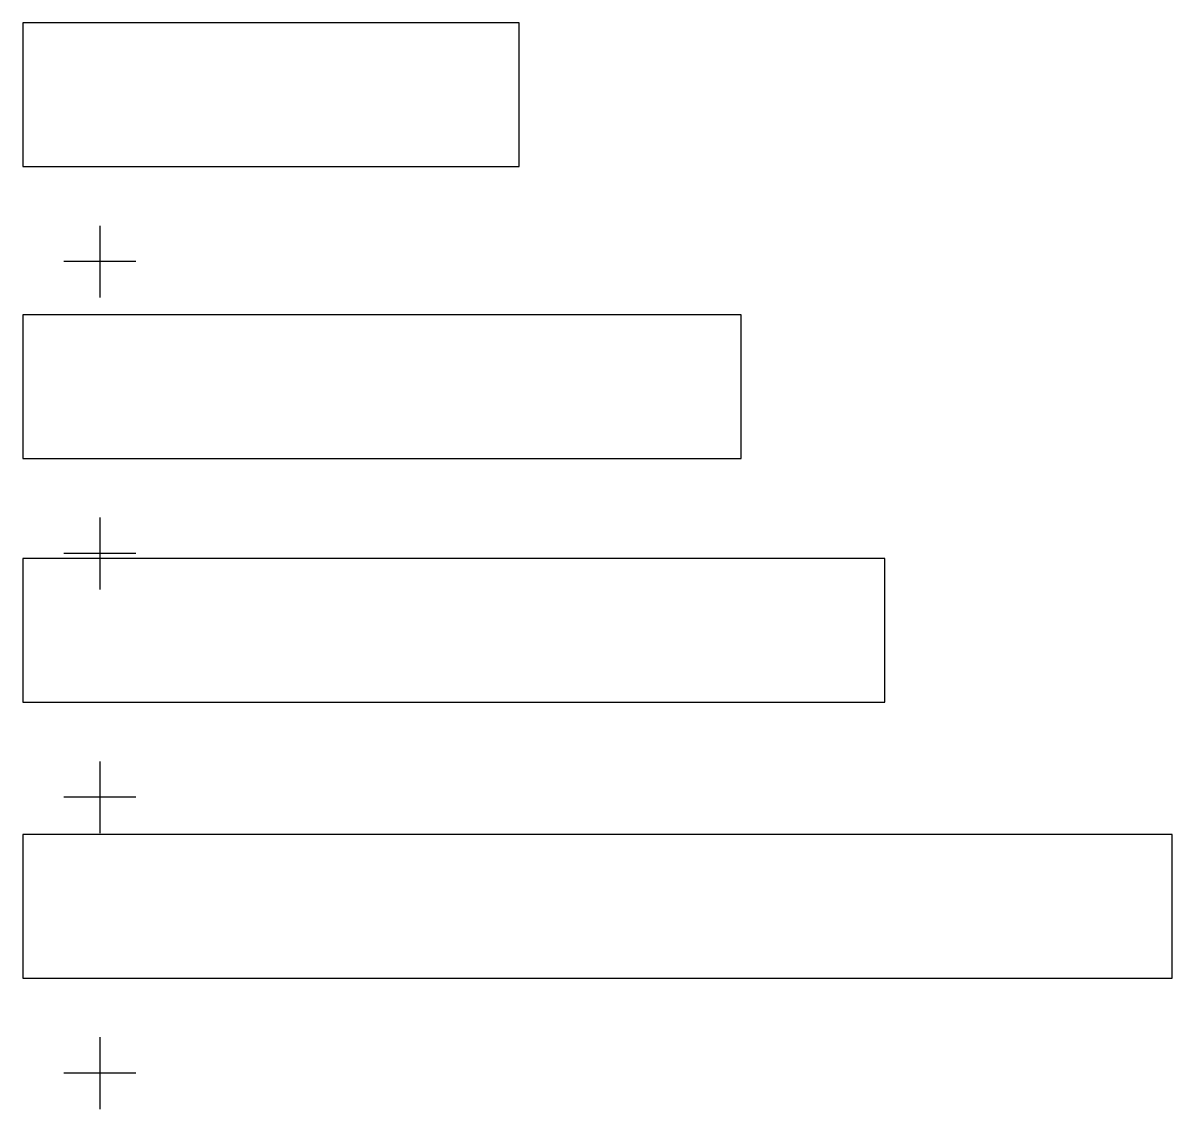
# Model space of a CAD drawing. Header units: inches. Extents: x 0 to 8, y -0.91 to 6.65.
import ezdxf

# ---------------------------------------------------------------- set-up
doc = ezdxf.new("R2010")
doc.units = ezdxf.units.IN
doc.header["$MEASUREMENT"] = 0

# ---------------------------------------------------------------- blocks, each defined once
blk = doc.blocks.new('*U26')
for p, q in [((0.5354, -0.4117), (0.5354, -0.9117)), ((0.7854, -0.6617), (0.2854, -0.6617))]:
    blk.add_line(p, q)
blk.add_lwpolyline([(0, 0), (8, 0), (8, 1), (0, 1)], close=True)
blk = doc.blocks.new('*U27')
for p, q in [((0.5354, -0.4117), (0.5354, -0.9117)), ((0.7854, -0.6617), (0.2854, -0.6617))]:
    blk.add_line(p, q)
blk.add_lwpolyline([(0, 0), (6, 0), (6, 1), (0, 1)], close=True)
blk = doc.blocks.new('*U28')
for p, q in [((0.5354, -0.4117), (0.5354, -0.9117)), ((0.7854, -0.6617), (0.2854, -0.6617))]:
    blk.add_line(p, q)
blk.add_lwpolyline([(0, 0), (5, 0), (5, 1), (0, 1)], close=True)
blk = doc.blocks.new('*U29')
for p, q in [((0.5354, -0.4117), (0.5354, -0.9117)), ((0.7854, -0.6617), (0.2854, -0.6617))]:
    blk.add_line(p, q)
blk.add_lwpolyline([(0, 0), (3.4538, 0), (3.4538, 1), (0, 1)], close=True)

msp = doc.modelspace()

# ---------------------------------------------------------------- block references
for name, p in [('*U29', (0, 5.6513)), ('*U28', (0, 3.6186)), ('*U27', (0, 1.921)), ('*U26', (0, 0))]:
    msp.add_blockref(name, p)

doc.saveas('drawing.dxf')
